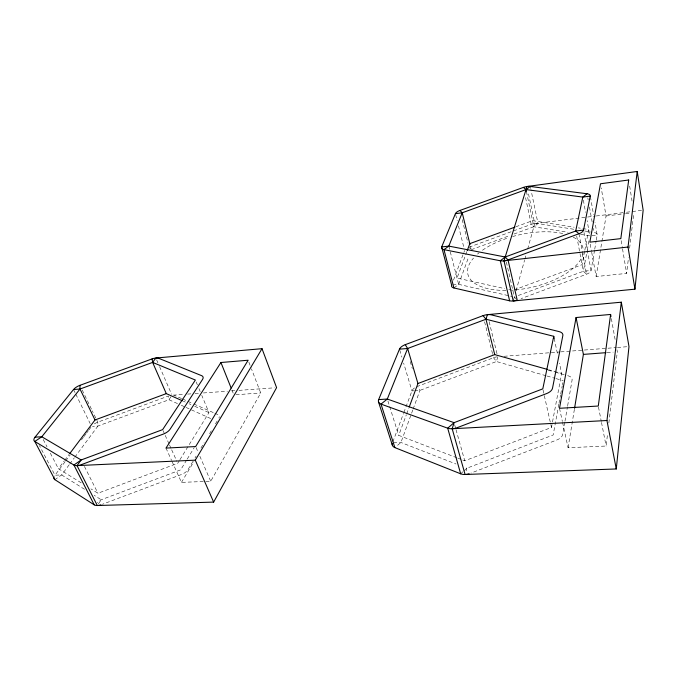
<?xml version="1.0" encoding="UTF-8"?>
<svg xmlns="http://www.w3.org/2000/svg" width="677" height="677" viewBox="0 0 677 677"><rect width="100%" height="100%" fill="white"/><g stroke="black" fill="none" stroke-linecap="round" stroke-linejoin="round"><path stroke-width="0.51" stroke-dasharray="3.38 2.54" d="M562.587 422.448L568.096 447.734L606.11 446.033L607.607 433.475M608.851 423.007L617.314 351.812L616.942 349.73M591.69 252.276L596.141 276.538L626.631 273.406L628.501 257.675M629.618 248.231L633.731 213.61M568.096 447.734L574.553 408.324M596.141 276.538L606.067 215.98L601.218 187.927M564.804 422.177L562.663 434.507A9.639 5.771 -10.7 0 1 556.985 439.915L470.964 473.096M564.982 421.153L567.47 406.767M567.648 405.743L572.09 380.059A9.038 5.027 -10.7 0 0 568.426 375.896L565.388 375.041M594.55 250.211L591.046 270.478A7.819 3.673 -10.9 0 1 586.595 274.202L521.095 298.616M594.728 249.204L596.132 241.097M596.302 240.081L597.182 235.012L594.998 222.301M558.838 404.228L553.168 434.972L466.825 468.23L463.753 471.023M559.024 403.204L560.539 395.004M560.725 393.98L562.24 385.788M562.426 384.756L562.807 382.708M582.305 251.379L586.595 274.202L583.354 271.282L587.086 251.049M587.272 250.033L588.948 240.927M462.772 460.047L464.744 460.8L551.476 427.458L561.639 373.416L559.447 363.109M584.632 251.235L582.102 264.69L512.861 290.425L508.799 289.528M584.826 250.202L588.719 229.511L578.319 227.87M466.081 470.913L466.825 468.23L464.862 467.46M497.764 356.779L496.444 361.518L419.952 390.367L414.95 390.705M513.53 299.962L514.664 295.883M516.077 290.788L524.557 260.23M524.836 259.206L525.97 255.136M527.671 249.018L534.737 223.554L528.043 191.667M412.775 410.025L400.936 442.462L396.383 446.321M413.131 409.043L419.952 390.367L417.531 386.355L493.516 357.727A8.462 4.519 -13.3 0 1 496.69 356.897M453.937 287.962L458.642 284.357L468.763 256.634M456.865 457.762L398.711 435.37L406.327 414.832M406.691 413.85L408.866 407.977M466.885 251.522L457.034 278.086L504.737 288.63M392.838 441.903L403.5 413.461M403.864 412.479L411.954 390.908A8.454 4.612 -16.1 0 1 414.722 387.786M453.48 280.151L464.6 250.49M172.017 461.418L181.47 482.362L210.725 481.262L260.721 392.982L251.463 368.897M192.886 461.486L188.054 469.533A8.674 4.561 -25 0 1 181.444 474.509L102.43 504.272M195.035 457.906L196.11 456.112M200.942 448.064L204.166 442.69M209.54 433.745L211.689 430.166M215.447 423.904L217.596 420.324M181.47 482.362L193.893 461.621M186.649 460.03L180.666 469.855L101.228 499.744L97.344 502.579M187.19 459.141L194.257 447.531M179.363 460.614L177.721 463.28L97.945 493.245L90.913 488.879M179.913 459.717L208.981 412.598L201.771 395.36M98.427 503.874L101.228 499.744L94.188 495.327M170.993 396.739L168.962 399.743L97.945 426.028L92.47 426.366M69.156 464.811L61.641 474.924L55.726 479.071M69.782 463.965L74.157 458.067M74.783 457.22L97.945 426.028L97.767 422.177L92.284 410.837M81.248 482.87L58.4 468.679L64.078 461.122M64.713 460.284L69.13 454.402M65.077 461.748L54.981 475.212A8.471 4.037 -27.4 0 0 54.262 476.396M65.703 460.91L70.12 455.02M81.468 439.881L83.364 437.359M83.99 436.521L85.886 433.991M86.512 433.153L88.408 430.631M89.034 429.793L90.93 427.263M460.682 473.815L462.983 471.725M513.987 234.039L533.848 226.753L538.012 223.562L574.333 229.351M518.303 295.502L583.354 271.282L591.046 270.478L583.549 230.078M515.891 226.761L532.562 220.66L574.155 227.21M469.009 247.207L531.225 224.392A7.015 3.021 -12.6 0 1 538.012 223.562L530.929 189.552M471.294 249.711L510.018 235.494M534.737 223.554L595.201 216.098M596.242 215.971L625.43 212.375M626.47 212.248L643.15 210.192M606.067 215.98L624.592 213.704M625.624 213.577L630.769 212.942M591.969 235.621L597.182 235.012A7.422 3.283 -11.1 0 0 594.051 232.49L593.314 228.411M452.634 284.983L458.642 284.357L512.337 296.509M504.06 356.288L559.693 351.964M560.742 351.879L606.939 348.283M607.988 348.206L616.383 347.555M617.432 347.47L627.934 346.649M607.032 352.59L613.201 352.125M173.058 395.156L183.518 394.403M187.698 394.099L190.838 393.87M195.018 393.565L199.207 393.261M203.388 392.956L227.438 391.213M231.627 390.908L234.758 390.68M238.947 390.375L274.498 387.803M235.943 394.742L260.721 392.982M413.952 390.773L411.954 390.908L403.636 363.075M393.405 442.834L400.936 442.462L456.01 463.999M584.716 231.001L591.977 232.16M525.564 197.676L531.225 224.392L533.848 226.753L568.088 232.321M580.544 234.352L589.879 235.867L587.077 220.558M548.463 369.71L561.639 373.416M548.192 370.201L554.268 371.91M555.275 372.189L564.381 374.753M545.992 375.727L496.444 361.518L493.516 357.727L492.754 354.646M547.008 376.023L555.089 378.341M556.105 378.629L563.179 380.66M457.847 458.143L461.79 459.666M181.538 398.541L174.869 395.596A7.726 3.656 -23.5 0 0 174.285 395.393M182.485 398.965L192.953 403.594M193.91 404.017L213.89 412.852M214.846 413.275L217.698 414.536A8.09 4.07 -23 0 1 218.925 418.056M183.365 401.216L185.261 402.053M189.052 403.746L190.956 404.584M194.748 406.276L208.981 412.598M177.501 403.585L168.962 399.743L168.353 396.07L97.767 422.177A7.887 3.647 -25.5 0 0 93.028 424.894M181.292 405.295L185.083 407.004M186.031 407.436L211.639 418.97M84.515 489.268L61.641 474.924L54.981 475.212L39.418 445.517M469.584 247.833L470.718 249.085M516.483 299.293L514.359 296.966L506.379 262.126M43.218 439.5L47.009 446.795M50.335 453.175L58.4 468.679M84.43 466.436L97.945 493.245M73.531 389.529L75.384 393.312M75.841 394.259L90.176 423.59M82.23 390.054L91.827 409.89M165.992 448.089L171.586 460.462M163.055 430.589L164.782 434.439M165.213 435.396L169.089 444.053M169.521 445.009L171.247 448.859M171.679 449.816L176.858 461.359M196.085 447.522L198.175 452.338M199.85 456.196L210.725 481.262M156.666 359.927L157.91 362.787M159.569 366.612L171.603 394.285M196.169 381.955L197.371 384.832M198.97 388.657L200.172 391.534M231.915 389.977L233.48 393.904M248.874 362.153L251.099 367.933M387.913 400.996L398.711 435.37M399.777 350.153L401.859 357.117M410.22 361.543L412.268 368.491M454.622 424.665L455.748 428.685M456.027 429.683L464.744 460.8M448.809 246.106L458.642 284.357M455.672 214.694L457.203 220.829M458.481 225.94L464.092 248.442M462.205 219.636L468.002 243.128M484.597 321.803L492.501 353.622M489.132 321.677L497.02 353.766M470.532 246.631L471.04 248.696M543.022 389.876L551.476 427.458M559.498 408.29L562.367 421.432M554.192 338.365L557.696 354.858M526.444 191.65L533.848 226.753M530.286 186.463L530.717 188.519M598.485 407.055L601.294 421.416M601.498 422.44L606.11 446.033M576.694 236.171L583.354 271.282M578.979 233.734L582.102 250.338M583.346 200.138L585.588 212.383M590.209 244.185L591.503 251.26M590.42 196.711L593.517 214.533M611.356 318.596L615.266 340.396M587.805 197.845L588.169 199.884M589.455 207.018L592.214 222.301M621.156 240.665L622.358 247.824M622.527 248.848L626.631 273.406M629.669 186.099L632.09 201.365M583.066 253.494A59.026 26.97 -12.7 0 1 512.1 290.213M505.914 290.433A59.026 26.97 -12.7 0 1 473.519 258.081M477.539 254.095A59.026 26.97 -12.7 0 1 479.079 252.8M482.447 250.262A59.026 26.97 -12.7 0 1 508.808 237.695M512.616 236.544A59.026 26.97 -12.7 0 1 563.374 233.65M573.233 237.17A59.026 26.97 -12.7 0 1 583.244 249.483"/><path stroke-width="1.02" d="M469.102 473.79A9.605 5.924 -14.7 0 1 460.682 473.815L394.869 447.607L381.016 404.11A9.241 5.035 -17.4 0 1 378.655 399.599L399.481 349.163L407.63 348.486L485.993 319.231L553.752 336.3L542.793 388.86L454.064 422.66L452.185 428.753L465.091 474.492L616.265 468.958L628.984 346.573L621.325 302.196L487.406 314.653L485.993 319.231L494.735 354.604L547.448 369.43M634.941 289.181L643.15 210.192L637.218 171.467L526.96 186.522L504.01 260.857L513.251 300.977L634.941 289.181L628.028 247.037L637.218 171.467M616.265 468.958L606.947 420.51L621.325 302.196M610.612 314.45L598.282 406.031L559.498 408.29L576.076 317.53L610.612 314.45L610.984 316.523M574.553 408.324L583.388 354.401L576.076 317.53M530.286 186.463L526.012 189.585L462.213 212.781L448.809 246.106L443.968 249.644L500.32 260.772A7.929 3.58 -13.3 0 0 508.029 259.909L578.979 233.734A7.98 3.495 -11.5 0 0 583.549 230.078L590.217 196.11A7.574 3.114 -11.6 0 0 587.069 193.766L530.286 186.463A7.151 2.86 -13.1 0 0 523.389 187.402L459.937 210.454A7.117 2.92 -14.5 0 0 455.418 213.67L441.675 246.953L451.627 285.093A7.345 3.427 -14.5 0 0 453.937 287.962L509.612 300.808A7.769 3.766 -12.8 0 0 517.186 300.072L508.029 259.909L505.203 256.998L448.809 246.106L441.675 246.953A7.498 3.258 -14.8 0 0 443.968 249.644L453.937 287.962M409.23 407.004L417.937 383.52L407.63 348.486L405.244 344.669A8.657 4.409 -16.3 0 0 399.481 349.163M467.248 250.541L469.804 243.652L514.909 227.125M407.63 348.486L387.295 399.032L381.016 404.11L447.692 428.186A9.859 5.695 -15 0 0 457.203 427.669L546.627 393.557A9.893 5.551 -11.4 0 0 552.508 388.226L562.849 335.538A9.258 4.815 -11.4 0 0 559.168 331.612L491.375 314.881A8.657 4.324 -13.7 0 0 483.065 315.651L405.244 344.669M152.105 358.895L79.945 385.331L80.004 389.03L41.796 436.767L34.798 441.455L73.928 465.031A9.106 4.333 -26.7 0 0 81.248 464.693L163.284 434.101A8.877 4.358 -24.4 0 0 170.122 429.184L202.516 379.484A8.268 3.884 -22.5 0 0 201.628 375.659L158.723 358.311A7.887 3.478 -23 0 0 152.105 358.895L152.63 362.407L195.374 380.042L162.624 429.633L81.164 459.962L77.026 465.624L97.31 505.524L213.644 502.106L276.588 387.65L262.016 348.68L155.837 358.023L152.63 362.407L80.004 389.03L73.531 389.529L35.043 437.164A8.666 3.85 -26.6 0 0 34.798 441.455L54.879 479.663L94.238 504.856A8.894 4.536 -27.5 0 0 100.907 504.83M213.644 502.106L195.289 460.157L262.016 348.68M220.93 362.508L165.992 448.089L195.661 446.558L248.137 360.223L220.93 362.508L231.128 388.014M69.756 453.565L95 419.968L166.288 393.625L182.418 400.792M587.069 193.766L582.787 197.075L575.712 231.009L505.203 256.998L500.32 260.772L509.612 300.808M417.937 383.52L494.735 354.604M455.418 213.67L462.213 212.781L470.033 244.583M590.217 196.11L582.787 197.075L526.012 189.585L523.389 187.402M583.549 230.078L575.712 231.009L578.979 233.734M504.01 260.857L628.028 247.037M583.388 354.401L606 352.675M378.655 399.599L387.295 399.032L454.064 422.66L447.692 428.186L460.682 473.815M35.043 437.164L41.796 436.767L81.164 459.962L73.928 465.031L94.238 504.856M452.185 428.753L606.947 420.51M77.026 465.624L195.289 460.157M459.937 210.454L462.213 212.781M483.065 315.651L485.993 319.231M80.004 389.03L95 419.968M152.63 362.407L166.288 393.625M378.443 401.664L392.296 445.017M553.752 336.3L554.192 338.365M526.012 189.585L526.444 191.65M73.531 389.529A8.056 3.47 -24.8 0 1 79.945 385.331M54.879 479.663A8.471 4.037 -27.4 0 1 53.898 477.666M394.869 447.607A9.013 5.247 -17.4 0 1 392.305 443.427M628.705 179.989L620.817 238.617L589.836 242.163L600.499 183.772L628.705 179.989"/></g></svg>
